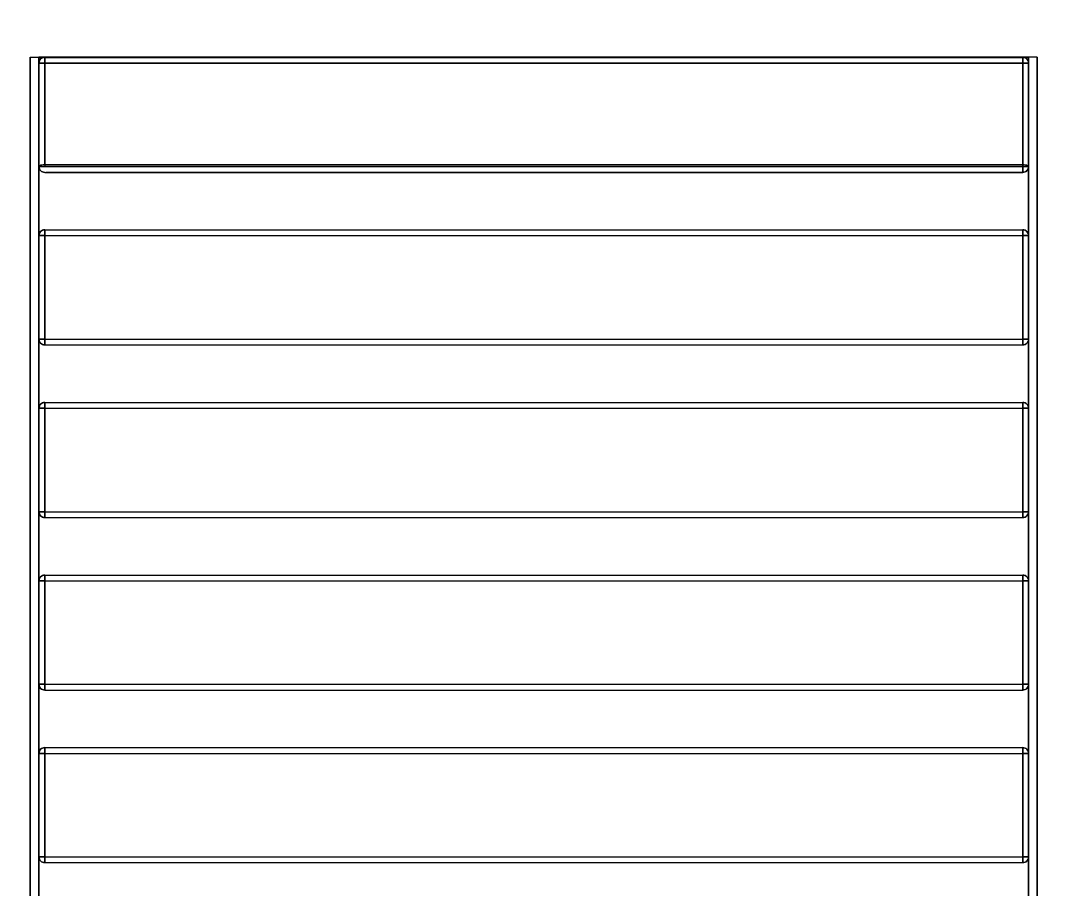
# Model space of a CAD drawing. Header units: millimetres. Extents: x 27990 to 31024, y 14151 to 18280.
# Drawn here: x 29942.3 to 30303.6, y 16115.3 to 16416.9 of the extents above; entities that cross this region are included whole.
import ezdxf

# ---------------------------------------------------------------- set-up
doc = ezdxf.new("R2010")
doc.units = ezdxf.units.MM
doc.header["$LTSCALE"] = 3
doc.layers.add('Warstwa 1', color=7, linetype='Continuous')
doc.styles.get("Standard").update_dxf_attribs({"font": 'arial.ttf'})
doc.dimstyles.new('MATEUSZ', dxfattribs={"dimtxt": 35, "dimasz": 16, "dimexe": 0.18, "dimexo": 0.0625, "dimgap": 0.09, "dimtad": 0, "dimdec": 0, "dimdsep": 46, "dimtxsty": 'Standard', "dimblk": 'DOT', "dimcen": 0.09, "dimse1": 1, "dimse2": 1, "dimadec": 0, "dimazin": 0, "dimtfac": 1, "dimtdec": 0, "dimtofl": 0, "dimtmove": 0, "dimatfit": 3, "dimfxl": 0, "dimtolj": 1, "dimtzin": 0, "dimlwd": 9, "dimlwe": 9, "dimarcsym": 0})

# ---------------------------------------------------------------- blocks, each defined once
blk = doc.blocks.new('_Dot')
at = {"color": 0, "linetype": 'ByBlock', "lineweight": -2}
blk.add_line((-0.5, 0), (-1, 0), dxfattribs=at)
at = {"color": 0, "linetype": 'ByBlock', "const_width": 0.5}
blk.add_lwpolyline([(-0.25, 0, 1), (0.25, 0, 1)], format="xyb", close=True, dxfattribs=at)
blk = doc.blocks.new('*D13')
at = {"color": 0, "lineweight": 9}
for p, q in [((29961.64, 16561.44), (30081.95, 16561.44)), ((30279.64, 16561.44), (30159.32, 16561.44))]:
    blk.add_line(p, q, dxfattribs=at)
at = {"layer": 'Defpoints', "color": 0}
for p in [(30295.64, 16561.44), (29945.64, 16404.16), (30295.64, 16404.16)]:
    blk.add_point(p, dxfattribs=at)
at = {"color": 0, "lineweight": 9, "xscale": 16, "yscale": 16, "zscale": 16, "rotation": 180}
blk.add_blockref('_Dot', (29945.64, 16561.44), dxfattribs=at)
at = {"color": 0, "lineweight": 9, "xscale": 16, "yscale": 16, "zscale": 16}
blk.add_blockref('_Dot', (30295.64, 16561.44), dxfattribs=at)
at = {"color": 0, "insert": (30120.64, 16561.44), "char_height": 35, "attachment_point": 5}
blk.add_mtext('\\A1;350', dxfattribs=at)
blk = doc.blocks.new('*D14')
at = {"color": 0, "lineweight": 9}
for p, q in [((29779.69, 16388.16), (29779.69, 16092.71)), ((29779.69, 15720.16), (29779.69, 16015.61))]:
    blk.add_line(p, q, dxfattribs=at)
at = {"layer": 'Defpoints', "color": 0}
for p in [(30120.64, 16404.16), (29779.69, 15704.16), (30120.64, 15704.16)]:
    blk.add_point(p, dxfattribs=at)
at = {"color": 0, "lineweight": 9, "xscale": 16, "yscale": 16, "zscale": 16}
for p, rotation in [((29779.69, 16404.16), 90), ((29779.69, 15704.16), 270)]:
    blk.add_blockref('_Dot', p, dxfattribs=dict(at, rotation=rotation))
at = {"color": 0, "insert": (29779.69, 16054.16), "char_height": 35, "attachment_point": 5, "rotation": 90}
blk.add_mtext('\\A1;700', dxfattribs=at)

msp = doc.modelspace()

# ---------------------------------------------------------------- linework, layer by layer
at = {"layer": 'Warstwa 1', "lineweight": 15}
for points in [[(29945.64, 16344.16), (29945.64, 16404.16)], [(29945.64, 16404.16), (29948.64, 16404.16)], [(29945.64, 16404.16), (29945.64, 16404.16)], [(29945.64, 16404.16), (29948.64, 16404.16)], [(29945.64, 16404.16), (29945.64, 16344.16)], [(29948.64, 16344.16), (29948.64, 16404.16)], [(29948.64, 16404.16), (29948.64, 16404.16)], [(29948.64, 16404.16), (29948.64, 16344.16)], [(29948.64, 16404.16), (30292.64, 16404.16)], [(30292.64, 16404.16), (29948.64, 16404.16)], [(29948.64, 16404.16), (29948.64, 16404.16)], [(29948.64, 16404.16), (29948.64, 15704.16)], [(29948.64, 16404.16), (29948.64, 15704.16)], [(29948.64, 16404.16), (30292.64, 16404.16)], [(30292.64, 16404.16), (29948.64, 16404.16)], [(29948.64, 16404.16), (29948.64, 16404.16)], [(29948.64, 16404.16), (29948.64, 15704.16)], [(29948.64, 16404.16), (29948.64, 15704.16)], [(30290.64, 16404.16), (29950.64, 16404.16)], [(29950.64, 16404.16), (30290.64, 16404.16)], [(29950.64, 16402.16), (29950.64, 16404.16)], [(29950.64, 16404.16), (29950.64, 16402.16)], [(29950.64, 16366.92), (29950.64, 16404.12)], [(29950.64, 16404.12), (30290.64, 16404.12)], [(29950.64, 16402.13), (29950.64, 16404.12)], [(29950.64, 16366.92), (29950.64, 16404.12)], [(29950.64, 16404.12), (30290.64, 16404.12)], [(29950.64, 16402.13), (29950.64, 16404.12)], [(30290.64, 16404.16), (30290.64, 16402.16)], [(30290.64, 16402.16), (30290.64, 16404.16)], [(30290.64, 16404.12), (30290.64, 16402.13)], [(30290.64, 16366.92), (30290.64, 16404.12)], [(30290.64, 16404.12), (30290.64, 16402.13)], [(30290.64, 16366.92), (30290.64, 16404.12)], [(30295.64, 16404.16), (30292.64, 16404.16)], [(30292.64, 16404.16), (30292.64, 16344.16)], [(30295.64, 16404.16), (30292.64, 16404.16)], [(30292.64, 16404.16), (30292.64, 16404.16)], [(30292.64, 16344.16), (30292.64, 16404.16)], [(30292.64, 16404.16), (30292.64, 16404.16)], [(30292.64, 16404.16), (30292.64, 15704.16)], [(30292.64, 16404.16), (30292.64, 15704.16)], [(30292.64, 16404.16), (30292.64, 16404.16)], [(30292.64, 16404.16), (30292.64, 15704.16)], [(30292.64, 16404.16), (30292.64, 15704.16)], [(30295.64, 16404.16), (30295.64, 16344.16)], [(30295.64, 16404.16), (30295.64, 16404.16)], [(30295.64, 16344.16), (30295.64, 16404.16)], [(29948.64, 16402.16), (29948.64, 16366.16)], [(29948.64, 16402.16), (29948.64, 16366.16)], [(29950.64, 16402.16), (29948.64, 16402.16)], [(29948.64, 16402.13), (29948.64, 16366.16)], [(29948.64, 16402.13), (29950.64, 16402.13)], [(29948.64, 16366.16), (29948.64, 16402.13)], [(29948.64, 16402.13), (29948.64, 16366.16)], [(29948.64, 16402.13), (29950.64, 16402.13)], [(29948.64, 16366.16), (29948.64, 16402.13)], [(29950.64, 16402.16), (30290.64, 16402.16)], [(29950.64, 16402.16), (29950.64, 16366.16)], [(29950.64, 16402.16), (29950.64, 16366.16)], [(30290.64, 16402.16), (29950.64, 16402.16)], [(29950.64, 16402.13), (29950.64, 16366.16)], [(29950.64, 16402.13), (30290.64, 16402.13)], [(29950.64, 16402.13), (29950.64, 16366.16)], [(29950.64, 16402.13), (30290.64, 16402.13)], [(30290.64, 16402.16), (30290.64, 16366.16)], [(30290.64, 16402.16), (30290.64, 16366.16)], [(30290.64, 16402.16), (30292.64, 16402.16)], [(30290.64, 16402.13), (30290.64, 16366.16)], [(30290.64, 16402.13), (30292.64, 16402.13)], [(30290.64, 16402.13), (30290.64, 16366.16)], [(30290.64, 16402.13), (30292.64, 16402.13)], [(30292.64, 16402.16), (30292.64, 16366.16)], [(30292.64, 16402.16), (30292.64, 16366.16)], [(30292.64, 16402.13), (30292.64, 16366.16)], [(30292.64, 16366.16), (30292.64, 16402.13)], [(30292.64, 16402.13), (30292.64, 16366.16)], [(30292.64, 16366.16), (30292.64, 16402.13)], [(29948.64, 16366.16), (29950.64, 16366.16)], [(29950.64, 16366.16), (29948.64, 16366.16)], [(29950.64, 16366.16), (29948.64, 16366.16)], [(29950.64, 16366.92), (30290.64, 16366.92)], [(29950.64, 16366.92), (30290.64, 16366.92)], [(30290.64, 16366.16), (29950.64, 16366.16)], [(29950.64, 16366.16), (30290.64, 16366.16)], [(29950.64, 16366.16), (30290.64, 16366.16)], [(29950.64, 16366.16), (30290.64, 16366.16)], [(29950.64, 16364.16), (30290.64, 16364.16)], [(29950.64, 16364.16), (30290.64, 16364.16)], [(29950.64, 16364.16), (30290.64, 16364.16)], [(29950.64, 16364.16), (30290.64, 16364.16)], [(30290.28, 16364.16), (29950.99, 16364.16)], [(29950.99, 16364.16), (30290.28, 16364.16)], [(30287.64, 16366.16), (29953.64, 16366.16)], [(29953.64, 16366.16), (30287.64, 16366.16)], [(30287.64, 16364.16), (29953.64, 16364.16)], [(29953.64, 16364.16), (30287.64, 16364.16)], [(30287.64, 16366.16), (30289.64, 16366.16)], [(30289.64, 16366.16), (30287.64, 16366.16)], [(30290.28, 16364.16), (30287.64, 16364.16)], [(30287.64, 16364.16), (30290.28, 16364.16)], [(30290.64, 16364.16), (30290.28, 16364.16)], [(30290.28, 16364.16), (30290.64, 16364.16)], [(30290.64, 16364.16), (30290.28, 16364.16)], [(30290.28, 16364.16), (30290.64, 16364.16)], [(30290.64, 16364.16), (30290.64, 16366.16)], [(30290.64, 16366.16), (30292.64, 16366.16)], [(30292.64, 16366.16), (30290.64, 16366.16)], [(30290.64, 16366.16), (30290.64, 16364.16)], [(30292.64, 16366.16), (30290.64, 16366.16)], [(30290.64, 16366.16), (30290.64, 16364.16)], [(30292.64, 16366.16), (30290.64, 16366.16)], [(30290.64, 16366.16), (30290.64, 16364.16)], [(29945.64, 15764.16), (29945.64, 16344.16)], [(29945.64, 16344.16), (29945.64, 15764.16)], [(29948.64, 15764.16), (29948.64, 16344.16)], [(29948.64, 16344.16), (29948.64, 15764.16)], [(29948.64, 16342.16), (29950.64, 16342.16)], [(29950.64, 16342.16), (29948.64, 16342.16)], [(29948.64, 16306.16), (29948.64, 16342.16)], [(29948.64, 16342.16), (29948.64, 16306.16)], [(29948.64, 16342.16), (29950.64, 16342.16)], [(29950.64, 16342.16), (29948.64, 16342.16)], [(29948.64, 16306.16), (29948.64, 16342.16)], [(29948.64, 16342.16), (29948.64, 16306.16)], [(29950.64, 16344.16), (30290.64, 16344.16)], [(29950.64, 16342.16), (29950.64, 16344.16)], [(29950.64, 16344.16), (30290.64, 16344.16)], [(29950.64, 16344.16), (29950.64, 16342.16)], [(29950.64, 16344.16), (30290.64, 16344.16)], [(29950.64, 16342.16), (29950.64, 16344.16)], [(29950.64, 16344.16), (30290.64, 16344.16)], [(29950.64, 16344.16), (29950.64, 16342.16)], [(29950.64, 16342.16), (30290.64, 16342.16)], [(29950.64, 16342.16), (30290.64, 16342.16)], [(29950.64, 16306.16), (29950.64, 16342.16)], [(29950.64, 16342.16), (29950.64, 16306.16)], [(29950.64, 16342.16), (30290.64, 16342.16)], [(29950.64, 16342.16), (30290.64, 16342.16)], [(29950.64, 16306.16), (29950.64, 16342.16)], [(29950.64, 16342.16), (29950.64, 16306.16)], [(30290.64, 16344.16), (30290.64, 16342.16)], [(30290.64, 16342.16), (30290.64, 16344.16)], [(30290.64, 16344.16), (30290.64, 16342.16)], [(30290.64, 16342.16), (30290.64, 16344.16)], [(30290.64, 16342.16), (30292.64, 16342.16)], [(30292.64, 16342.16), (30290.64, 16342.16)], [(30290.64, 16342.16), (30290.64, 16306.16)], [(30290.64, 16306.16), (30290.64, 16342.16)], [(30290.64, 16342.16), (30292.64, 16342.16)], [(30292.64, 16342.16), (30290.64, 16342.16)], [(30290.64, 16342.16), (30290.64, 16306.16)], [(30290.64, 16306.16), (30290.64, 16342.16)], [(30292.64, 16344.16), (30292.64, 15764.16)], [(30292.64, 15764.16), (30292.64, 16344.16)], [(30292.64, 16342.16), (30292.64, 16306.16)], [(30292.64, 16306.16), (30292.64, 16342.16)], [(30292.64, 16342.16), (30292.64, 16306.16)], [(30292.64, 16306.16), (30292.64, 16342.16)], [(30295.64, 16344.16), (30295.64, 15764.16)], [(30295.64, 15764.16), (30295.64, 16344.16)], [(29948.64, 16306.16), (29950.64, 16306.16)], [(29950.64, 16306.16), (29948.64, 16306.16)], [(29948.64, 16306.16), (29950.64, 16306.16)], [(29950.64, 16306.16), (29948.64, 16306.16)], [(29950.64, 16306.16), (30290.64, 16306.16)], [(29950.64, 16306.16), (29950.64, 16304.16)], [(29950.64, 16306.16), (30290.64, 16306.16)], [(29950.64, 16304.16), (29950.64, 16306.16)], [(29950.64, 16306.16), (30290.64, 16306.16)], [(29950.64, 16306.16), (29950.64, 16304.16)], [(29950.64, 16306.16), (30290.64, 16306.16)], [(29950.64, 16304.16), (29950.64, 16306.16)], [(30292.64, 16306.16), (30290.64, 16306.16)], [(30290.64, 16304.16), (30290.64, 16306.16)], [(30290.64, 16306.16), (30290.64, 16304.16)], [(30290.64, 16306.16), (30292.64, 16306.16)], [(30292.64, 16306.16), (30290.64, 16306.16)], [(30290.64, 16304.16), (30290.64, 16306.16)], [(30290.64, 16306.16), (30290.64, 16304.16)], [(30290.64, 16306.16), (30292.64, 16306.16)], [(29950.64, 16304.16), (30290.64, 16304.16)], [(29950.64, 16304.16), (30290.64, 16304.16)], [(29950.64, 16304.16), (30290.64, 16304.16)], [(29950.64, 16304.16), (30290.64, 16304.16)], [(29950.64, 16284.16), (30290.64, 16284.16)], [(29950.64, 16282.16), (29950.64, 16284.16)], [(29950.64, 16284.16), (30290.64, 16284.16)], [(29950.64, 16284.16), (29950.64, 16282.16)], [(29950.64, 16284.16), (30290.64, 16284.16)], [(29950.64, 16282.16), (29950.64, 16284.16)], [(29950.64, 16284.16), (30290.64, 16284.16)], [(29950.64, 16284.16), (29950.64, 16282.16)], [(30290.64, 16284.16), (30290.64, 16282.16)], [(30290.64, 16282.16), (30290.64, 16284.16)], [(30290.64, 16284.16), (30290.64, 16282.16)], [(30290.64, 16282.16), (30290.64, 16284.16)], [(29948.64, 16282.16), (29950.64, 16282.16)], [(29950.64, 16282.16), (29948.64, 16282.16)], [(29948.64, 16246.16), (29948.64, 16282.16)], [(29948.64, 16282.16), (29948.64, 16246.16)], [(29948.64, 16282.16), (29950.64, 16282.16)], [(29950.64, 16282.16), (29948.64, 16282.16)], [(29948.64, 16246.16), (29948.64, 16282.16)], [(29948.64, 16282.16), (29948.64, 16246.16)], [(29950.64, 16282.16), (30290.64, 16282.16)], [(29950.64, 16282.16), (30290.64, 16282.16)], [(29950.64, 16246.16), (29950.64, 16282.16)], [(29950.64, 16282.16), (29950.64, 16246.16)], [(29950.64, 16282.16), (30290.64, 16282.16)], [(29950.64, 16282.16), (30290.64, 16282.16)], [(29950.64, 16246.16), (29950.64, 16282.16)], [(29950.64, 16282.16), (29950.64, 16246.16)], [(30290.64, 16282.16), (30292.64, 16282.16)], [(30292.64, 16282.16), (30290.64, 16282.16)], [(30290.64, 16282.16), (30290.64, 16246.16)], [(30290.64, 16246.16), (30290.64, 16282.16)], [(30290.64, 16282.16), (30292.64, 16282.16)], [(30292.64, 16282.16), (30290.64, 16282.16)], [(30290.64, 16282.16), (30290.64, 16246.16)], [(30290.64, 16246.16), (30290.64, 16282.16)], [(30292.64, 16282.16), (30292.64, 16246.16)], [(30292.64, 16246.16), (30292.64, 16282.16)], [(30292.64, 16282.16), (30292.64, 16246.16)], [(30292.64, 16246.16), (30292.64, 16282.16)], [(29950.64, 16246.16), (29948.64, 16246.16)], [(29950.64, 16246.16), (29948.64, 16246.16)], [(29950.64, 16246.16), (30290.64, 16246.16)], [(29950.64, 16246.16), (29950.64, 16244.16)], [(29950.64, 16246.16), (30290.64, 16246.16)], [(29950.64, 16244.16), (29950.64, 16246.16)], [(29950.64, 16246.16), (30290.64, 16246.16)], [(29950.64, 16246.16), (29950.64, 16244.16)], [(29950.64, 16246.16), (30290.64, 16246.16)], [(29950.64, 16244.16), (29950.64, 16246.16)], [(30292.64, 16246.16), (30290.64, 16246.16)], [(30290.64, 16244.16), (30290.64, 16246.16)], [(30290.64, 16246.16), (30290.64, 16244.16)], [(30290.64, 16246.16), (30292.64, 16246.16)], [(30292.64, 16246.16), (30290.64, 16246.16)], [(30290.64, 16244.16), (30290.64, 16246.16)], [(30290.64, 16246.16), (30290.64, 16244.16)], [(30290.64, 16246.16), (30292.64, 16246.16)], [(29950.64, 16244.16), (30290.64, 16244.16)], [(29950.64, 16244.16), (30290.64, 16244.16)], [(29950.64, 16244.16), (30290.64, 16244.16)], [(29950.64, 16244.16), (30290.64, 16244.16)], [(29950.64, 16224.16), (30290.64, 16224.16)], [(29950.64, 16222.16), (29950.64, 16224.16)], [(29950.64, 16224.16), (30290.64, 16224.16)], [(29950.64, 16224.16), (29950.64, 16222.16)], [(29950.64, 16224.16), (30290.64, 16224.16)], [(29950.64, 16222.16), (29950.64, 16224.16)], [(29950.64, 16224.16), (30290.64, 16224.16)], [(29950.64, 16224.16), (29950.64, 16222.16)], [(30290.64, 16224.16), (30290.64, 16222.16)], [(30290.64, 16222.16), (30290.64, 16224.16)], [(30290.64, 16224.16), (30290.64, 16222.16)], [(30290.64, 16222.16), (30290.64, 16224.16)], [(29948.64, 16222.16), (29950.64, 16222.16)], [(29950.64, 16222.16), (29948.64, 16222.16)], [(29948.64, 16186.16), (29948.64, 16222.16)], [(29948.64, 16222.16), (29948.64, 16186.16)], [(29948.64, 16222.16), (29950.64, 16222.16)], [(29950.64, 16222.16), (29948.64, 16222.16)], [(29948.64, 16186.16), (29948.64, 16222.16)], [(29948.64, 16222.16), (29948.64, 16186.16)], [(29950.64, 16222.16), (30290.64, 16222.16)], [(29950.64, 16222.16), (30290.64, 16222.16)], [(29950.64, 16186.16), (29950.64, 16222.16)], [(29950.64, 16222.16), (29950.64, 16186.16)], [(29950.64, 16222.16), (30290.64, 16222.16)], [(29950.64, 16222.16), (30290.64, 16222.16)], [(29950.64, 16186.16), (29950.64, 16222.16)], [(29950.64, 16222.16), (29950.64, 16186.16)], [(30290.64, 16222.16), (30292.64, 16222.16)], [(30292.64, 16222.16), (30290.64, 16222.16)], [(30290.64, 16222.16), (30290.64, 16186.16)], [(30290.64, 16186.16), (30290.64, 16222.16)], [(30290.64, 16222.16), (30292.64, 16222.16)], [(30292.64, 16222.16), (30290.64, 16222.16)], [(30290.64, 16222.16), (30290.64, 16186.16)], [(30290.64, 16186.16), (30290.64, 16222.16)], [(30292.64, 16222.16), (30292.64, 16186.16)], [(30292.64, 16186.16), (30292.64, 16222.16)], [(30292.64, 16222.16), (30292.64, 16186.16)], [(30292.64, 16186.16), (30292.64, 16222.16)], [(29950.64, 16186.16), (29948.64, 16186.16)], [(29950.64, 16186.16), (29948.64, 16186.16)], [(29950.64, 16186.16), (30290.64, 16186.16)], [(29950.64, 16186.16), (29950.64, 16184.16)], [(29950.64, 16186.16), (30290.64, 16186.16)], [(29950.64, 16184.16), (29950.64, 16186.16)], [(29950.64, 16186.16), (30290.64, 16186.16)], [(29950.64, 16186.16), (29950.64, 16184.16)], [(29950.64, 16186.16), (30290.64, 16186.16)], [(29950.64, 16184.16), (29950.64, 16186.16)], [(29950.64, 16184.16), (30290.64, 16184.16)], [(29950.64, 16184.16), (30290.64, 16184.16)], [(29950.64, 16184.16), (30290.64, 16184.16)], [(29950.64, 16184.16), (30290.64, 16184.16)], [(30292.64, 16186.16), (30290.64, 16186.16)], [(30290.64, 16184.16), (30290.64, 16186.16)], [(30290.64, 16186.16), (30290.64, 16184.16)], [(30290.64, 16186.16), (30292.64, 16186.16)], [(30292.64, 16186.16), (30290.64, 16186.16)], [(30290.64, 16184.16), (30290.64, 16186.16)], [(30290.64, 16186.16), (30290.64, 16184.16)], [(30290.64, 16186.16), (30292.64, 16186.16)], [(29948.64, 16162.16), (29950.64, 16162.16)], [(29950.64, 16162.16), (29948.64, 16162.16)], [(29948.64, 16126.16), (29948.64, 16162.16)], [(29948.64, 16162.16), (29948.64, 16126.16)], [(29948.64, 16162.16), (29950.64, 16162.16)], [(29950.64, 16162.16), (29948.64, 16162.16)], [(29948.64, 16126.16), (29948.64, 16162.16)], [(29948.64, 16162.16), (29948.64, 16126.16)], [(29950.64, 16164.16), (29950.64, 16162.16)], [(29950.64, 16164.16), (30290.64, 16164.16)], [(29950.64, 16162.16), (29950.64, 16164.16)], [(29950.64, 16164.16), (30290.64, 16164.16)], [(29950.64, 16164.16), (29950.64, 16162.16)], [(29950.64, 16164.16), (30290.64, 16164.16)], [(29950.64, 16162.16), (29950.64, 16164.16)], [(29950.64, 16164.16), (30290.64, 16164.16)], [(29950.64, 16126.16), (29950.64, 16162.16)], [(29950.64, 16162.16), (30290.64, 16162.16)], [(29950.64, 16162.16), (30290.64, 16162.16)], [(29950.64, 16162.16), (29950.64, 16126.16)], [(29950.64, 16126.16), (29950.64, 16162.16)], [(29950.64, 16162.16), (30290.64, 16162.16)], [(29950.64, 16162.16), (30290.64, 16162.16)], [(29950.64, 16162.16), (29950.64, 16126.16)], [(30290.64, 16162.16), (30290.64, 16164.16)], [(30290.64, 16164.16), (30290.64, 16162.16)], [(30290.64, 16162.16), (30290.64, 16164.16)], [(30290.64, 16164.16), (30290.64, 16162.16)], [(30292.64, 16162.16), (30290.64, 16162.16)], [(30290.64, 16162.16), (30290.64, 16126.16)], [(30290.64, 16162.16), (30292.64, 16162.16)], [(30290.64, 16126.16), (30290.64, 16162.16)], [(30292.64, 16162.16), (30290.64, 16162.16)], [(30290.64, 16162.16), (30290.64, 16126.16)], [(30290.64, 16162.16), (30292.64, 16162.16)], [(30290.64, 16126.16), (30290.64, 16162.16)], [(30292.64, 16162.16), (30292.64, 16126.16)], [(30292.64, 16126.16), (30292.64, 16162.16)], [(30292.64, 16162.16), (30292.64, 16126.16)], [(30292.64, 16126.16), (30292.64, 16162.16)], [(29948.64, 16126.16), (29950.64, 16126.16)], [(29950.64, 16126.16), (29948.64, 16126.16)], [(29948.64, 16126.16), (29950.64, 16126.16)], [(29950.64, 16126.16), (29948.64, 16126.16)], [(29950.64, 16126.16), (30290.64, 16126.16)], [(29950.64, 16126.16), (29950.64, 16124.16)], [(29950.64, 16126.16), (30290.64, 16126.16)], [(29950.64, 16124.16), (29950.64, 16126.16)], [(29950.64, 16126.16), (30290.64, 16126.16)], [(29950.64, 16126.16), (29950.64, 16124.16)], [(29950.64, 16126.16), (30290.64, 16126.16)], [(29950.64, 16124.16), (29950.64, 16126.16)], [(30290.64, 16124.16), (30290.64, 16126.16)], [(30290.64, 16126.16), (30292.64, 16126.16)], [(30292.64, 16126.16), (30290.64, 16126.16)], [(30290.64, 16126.16), (30290.64, 16124.16)], [(30290.64, 16124.16), (30290.64, 16126.16)], [(30290.64, 16126.16), (30292.64, 16126.16)], [(30292.64, 16126.16), (30290.64, 16126.16)], [(30290.64, 16126.16), (30290.64, 16124.16)], [(29950.64, 16124.16), (30290.64, 16124.16)], [(29950.64, 16124.16), (30290.64, 16124.16)], [(29950.64, 16124.16), (30290.64, 16124.16)], [(29950.64, 16124.16), (30290.64, 16124.16)]]:
    msp.add_lwpolyline(points, dxfattribs=at)
for points, knots in [([(29948.64, 16364.16), (29948.64, 16369.72), (29948.63, 16381.24), (29948.63, 16389.32), (29948.64, 16394.97), (29948.64, 16398.92), (29948.64, 16400.93), (29948.64, 16401.94), (29948.63, 16402.45), (29948.64, 16403.23), (29948.64, 16403.68), (29948.64, 16404.21), (29948.64, 16404.02), (29948.63, 16403.87), (29948.63, 16403.33), (29948.64, 16404.16), (29948.64, 16404.16), (29948.64, 16364.16), (29948.64, 16364.16)], [0, 0, 0, 0, 1, 1, 1, 2, 2, 2, 3, 3, 3, 4, 4, 4, 5, 5, 5, 6, 6, 6, 6]), ([(29950.64, 16404.16), (29950.38, 16404.16), (29950.13, 16404.11), (29949.87, 16404), (29949.36, 16403.79), (29949, 16403.43), (29948.79, 16402.92), (29948.69, 16402.67), (29948.64, 16402.41), (29948.64, 16402.16)], [0, 0, 0, 0, 1, 1, 1, 2, 2, 2, 3, 3, 3, 3]), ([(29948.64, 16402.16), (29948.64, 16402.41), (29948.69, 16402.67), (29948.79, 16402.92), (29949, 16403.43), (29949.36, 16403.79), (29949.87, 16404), (29950.13, 16404.11), (29950.38, 16404.16), (29950.64, 16404.16)], [0, 0, 0, 0, 1, 1, 1, 2, 2, 2, 3, 3, 3, 3]), ([(29950.64, 16404.12), (29950.38, 16404.12), (29950.13, 16404.07), (29949.87, 16403.97), (29949.36, 16403.76), (29949, 16403.4), (29948.79, 16402.89), (29948.69, 16402.63), (29948.64, 16402.38), (29948.64, 16402.13)], [0, 0, 0, 0, 1, 1, 1, 2, 2, 2, 3, 3, 3, 3]), ([(29950.64, 16404.12), (29950.38, 16404.12), (29950.13, 16404.07), (29949.87, 16403.97), (29949.36, 16403.76), (29949, 16403.4), (29948.79, 16402.89), (29948.69, 16402.63), (29948.64, 16402.38), (29948.64, 16402.13)], [0, 0, 0, 0, 1, 1, 1, 2, 2, 2, 3, 3, 3, 3]), ([(30290.64, 16404.16), (30290.89, 16404.16), (30291.15, 16404.11), (30291.4, 16404), (30291.91, 16403.79), (30292.27, 16403.43), (30292.48, 16402.92), (30292.58, 16402.67), (30292.64, 16402.41), (30292.64, 16402.16)], [0, 0, 0, 0, 1, 1, 1, 2, 2, 2, 3, 3, 3, 3]), ([(30292.64, 16402.16), (30292.64, 16402.41), (30292.58, 16402.67), (30292.48, 16402.92), (30292.27, 16403.43), (30291.91, 16403.79), (30291.4, 16404), (30291.15, 16404.11), (30290.89, 16404.16), (30290.64, 16404.16)], [0, 0, 0, 0, 1, 1, 1, 2, 2, 2, 3, 3, 3, 3]), ([(30292.64, 16402.13), (30292.64, 16402.38), (30292.58, 16402.63), (30292.48, 16402.89), (30292.27, 16403.4), (30291.91, 16403.76), (30291.4, 16403.97), (30291.14, 16404.07), (30290.89, 16404.12), (30290.64, 16404.12)], [0, 0, 0, 0, 1, 1, 1, 2, 2, 2, 3, 3, 3, 3]), ([(30292.64, 16402.13), (30292.64, 16402.38), (30292.58, 16402.63), (30292.48, 16402.89), (30292.27, 16403.4), (30291.91, 16403.76), (30291.4, 16403.97), (30291.14, 16404.07), (30290.89, 16404.12), (30290.64, 16404.12)], [0, 0, 0, 0, 1, 1, 1, 2, 2, 2, 3, 3, 3, 3]), ([(29948.64, 16402.16), (29948.68, 16402.16), (29948.65, 16402.16), (29948.64, 16402.16), (29948.63, 16402.16), (29948.66, 16402.16), (29948.69, 16402.16), (29948.73, 16402.16), (29948.76, 16402.16), (29948.82, 16402.16), (29948.94, 16402.16), (29949.17, 16402.16), (29949.45, 16402.16), (29949.85, 16402.16), (29950.36, 16402.16), (29950.64, 16402.16)], [0, 0, 0, 0, 1, 1, 1, 2, 2, 2, 3, 3, 3, 4, 4, 4, 5, 5, 5, 5]), ([(30292.64, 16402.16), (30292.59, 16402.16), (30292.62, 16402.16), (30292.63, 16402.16), (30292.64, 16402.16), (30292.61, 16402.16), (30292.58, 16402.16), (30292.54, 16402.16), (30292.51, 16402.16), (30292.45, 16402.16), (30292.33, 16402.16), (30292.1, 16402.16), (30291.82, 16402.16), (30291.42, 16402.16), (30290.91, 16402.16), (30290.64, 16402.16)], [0, 0, 0, 0, 1, 1, 1, 2, 2, 2, 3, 3, 3, 4, 4, 4, 5, 5, 5, 5]), ([(29950.64, 16366.16), (29950.36, 16366.16), (29949.85, 16366.16), (29949.45, 16366.16), (29949.17, 16366.16), (29948.94, 16366.16), (29948.82, 16366.16), (29948.76, 16366.16), (29948.73, 16366.16), (29948.69, 16366.16), (29948.66, 16366.16), (29948.63, 16366.16), (29948.64, 16366.16), (29948.65, 16366.16), (29948.68, 16366.16), (29948.64, 16366.16)], [0, 0, 0, 0, 1, 1, 1, 2, 2, 2, 3, 3, 3, 4, 4, 4, 5, 5, 5, 5]), ([(29948.64, 16366.16), (29948.64, 16366.34), (29948.81, 16366.49), (29948.98, 16366.59), (29949.22, 16366.72), (29949.45, 16366.78), (29949.69, 16366.82), (29949.99, 16366.88), (29950.32, 16366.92), (29950.64, 16366.92)], [0, 0, 0, 0, 1, 1, 1, 2, 2, 2, 3, 3, 3, 3]), ([(29948.64, 16366.16), (29948.64, 16366.34), (29948.81, 16366.49), (29948.98, 16366.59), (29949.22, 16366.72), (29949.45, 16366.78), (29949.69, 16366.82), (29949.99, 16366.88), (29950.32, 16366.92), (29950.64, 16366.92)], [0, 0, 0, 0, 1, 1, 1, 2, 2, 2, 3, 3, 3, 3]), ([(29948.64, 16366.16), (29948.64, 16365.9), (29948.69, 16365.65), (29948.79, 16365.4), (29949, 16364.89), (29949.36, 16364.53), (29949.87, 16364.32), (29950.13, 16364.21), (29950.38, 16364.16), (29950.64, 16364.16)], [0, 0, 0, 0, 1, 1, 1, 2, 2, 2, 3, 3, 3, 3]), ([(29950.64, 16364.16), (29950.38, 16364.16), (29950.13, 16364.21), (29949.87, 16364.32), (29949.36, 16364.53), (29949, 16364.89), (29948.79, 16365.4), (29948.69, 16365.65), (29948.64, 16365.9), (29948.64, 16366.16)], [0, 0, 0, 0, 1, 1, 1, 2, 2, 2, 3, 3, 3, 3]), ([(29950.64, 16364.16), (29950.38, 16364.16), (29950.13, 16364.21), (29949.87, 16364.32), (29949.36, 16364.53), (29949, 16364.89), (29948.79, 16365.4), (29948.69, 16365.65), (29948.64, 16365.9), (29948.64, 16366.16)], [0, 0, 0, 0, 1, 1, 1, 2, 2, 2, 3, 3, 3, 3]), ([(29948.64, 16366.16), (29948.64, 16365.9), (29948.69, 16365.65), (29948.79, 16365.4), (29949, 16364.89), (29949.36, 16364.53), (29949.87, 16364.32), (29950.13, 16364.21), (29950.38, 16364.16), (29950.64, 16364.16)], [0, 0, 0, 0, 1, 1, 1, 2, 2, 2, 3, 3, 3, 3]), ([(29950.64, 16364.16), (29950.38, 16364.16), (29950.13, 16364.21), (29949.87, 16364.32), (29949.36, 16364.53), (29949, 16364.89), (29948.79, 16365.4), (29948.69, 16365.65), (29948.64, 16365.9), (29948.64, 16366.16)], [0, 0, 0, 0, 1, 1, 1, 2, 2, 2, 3, 3, 3, 3]), ([(29948.64, 16366.16), (29948.64, 16365.9), (29948.69, 16365.65), (29948.79, 16365.4), (29949, 16364.89), (29949.36, 16364.53), (29949.87, 16364.32), (29950.13, 16364.21), (29950.38, 16364.16), (29950.64, 16364.16)], [0, 0, 0, 0, 1, 1, 1, 2, 2, 2, 3, 3, 3, 3]), ([(30290.64, 16364.16), (30290.64, 16364.17), (30290.64, 16364.17), (30290.64, 16364.18), (30290.63, 16364.19), (30290.64, 16364.2), (30290.64, 16364.21), (30290.64, 16364.22), (30290.64, 16364.24), (30290.64, 16364.25), (30290.63, 16364.28), (30290.64, 16364.31), (30290.64, 16364.35), (30290.64, 16364.41), (30290.64, 16364.47), (30290.63, 16364.53), (30290.63, 16364.66), (30290.64, 16364.8), (30290.64, 16364.94), (30290.64, 16365.21), (30290.64, 16365.46), (30290.63, 16365.73), (30290.63, 16366.11), (30290.64, 16366.54), (30290.64, 16366.92)], [0, 0, 0, 0, 1, 1, 1, 2, 2, 2, 3, 3, 3, 4, 4, 4, 5, 5, 5, 6, 6, 6, 7, 7, 7, 8, 8, 8, 8]), ([(30290.64, 16364.16), (30290.64, 16364.17), (30290.64, 16364.17), (30290.64, 16364.18), (30290.63, 16364.19), (30290.64, 16364.2), (30290.64, 16364.21), (30290.64, 16364.22), (30290.64, 16364.24), (30290.64, 16364.25), (30290.63, 16364.28), (30290.64, 16364.31), (30290.64, 16364.35), (30290.64, 16364.41), (30290.64, 16364.47), (30290.63, 16364.53), (30290.63, 16364.66), (30290.64, 16364.8), (30290.64, 16364.94), (30290.64, 16365.21), (30290.64, 16365.46), (30290.63, 16365.73), (30290.63, 16366.11), (30290.64, 16366.54), (30290.64, 16366.92)], [0, 0, 0, 0, 1, 1, 1, 2, 2, 2, 3, 3, 3, 4, 4, 4, 5, 5, 5, 6, 6, 6, 7, 7, 7, 8, 8, 8, 8]), ([(30290.64, 16366.92), (30290.95, 16366.92), (30291.28, 16366.88), (30291.58, 16366.82), (30291.82, 16366.78), (30292.05, 16366.72), (30292.29, 16366.59), (30292.46, 16366.49), (30292.64, 16366.34), (30292.64, 16366.16)], [0, 0, 0, 0, 1, 1, 1, 2, 2, 2, 3, 3, 3, 3]), ([(30290.64, 16366.92), (30290.95, 16366.92), (30291.28, 16366.88), (30291.58, 16366.82), (30291.82, 16366.78), (30292.05, 16366.72), (30292.29, 16366.59), (30292.46, 16366.49), (30292.64, 16366.34), (30292.64, 16366.16)], [0, 0, 0, 0, 1, 1, 1, 2, 2, 2, 3, 3, 3, 3]), ([(30292.64, 16366.16), (30292.64, 16365.9), (30292.58, 16365.65), (30292.48, 16365.4), (30292.27, 16364.89), (30291.91, 16364.53), (30291.4, 16364.32), (30291.15, 16364.21), (30290.89, 16364.16), (30290.64, 16364.16)], [0, 0, 0, 0, 1, 1, 1, 2, 2, 2, 3, 3, 3, 3]), ([(30290.64, 16364.16), (30290.89, 16364.16), (30291.15, 16364.21), (30291.4, 16364.32), (30291.91, 16364.53), (30292.27, 16364.89), (30292.48, 16365.4), (30292.58, 16365.65), (30292.64, 16365.9), (30292.64, 16366.16)], [0, 0, 0, 0, 1, 1, 1, 2, 2, 2, 3, 3, 3, 3]), ([(30292.64, 16366.16), (30292.64, 16365.9), (30292.58, 16365.65), (30292.48, 16365.4), (30292.27, 16364.89), (30291.91, 16364.53), (30291.4, 16364.32), (30291.15, 16364.21), (30290.89, 16364.16), (30290.64, 16364.16)], [0, 0, 0, 0, 1, 1, 1, 2, 2, 2, 3, 3, 3, 3]), ([(30290.64, 16364.16), (30290.89, 16364.16), (30291.15, 16364.21), (30291.4, 16364.32), (30291.91, 16364.53), (30292.27, 16364.89), (30292.48, 16365.4), (30292.58, 16365.65), (30292.64, 16365.9), (30292.64, 16366.16)], [0, 0, 0, 0, 1, 1, 1, 2, 2, 2, 3, 3, 3, 3]), ([(30292.64, 16366.16), (30292.64, 16365.9), (30292.58, 16365.65), (30292.48, 16365.4), (30292.27, 16364.89), (30291.91, 16364.53), (30291.4, 16364.32), (30291.15, 16364.21), (30290.89, 16364.16), (30290.64, 16364.16)], [0, 0, 0, 0, 1, 1, 1, 2, 2, 2, 3, 3, 3, 3]), ([(30290.64, 16364.16), (30290.89, 16364.16), (30291.15, 16364.21), (30291.4, 16364.32), (30291.91, 16364.53), (30292.27, 16364.89), (30292.48, 16365.4), (30292.58, 16365.65), (30292.64, 16365.9), (30292.64, 16366.16)], [0, 0, 0, 0, 1, 1, 1, 2, 2, 2, 3, 3, 3, 3]), ([(29950.64, 16344.16), (29950.38, 16344.16), (29950.13, 16344.11), (29949.87, 16344), (29949.36, 16343.79), (29949, 16343.43), (29948.79, 16342.92), (29948.69, 16342.67), (29948.64, 16342.41), (29948.64, 16342.16)], [0, 0, 0, 0, 1, 1, 1, 2, 2, 2, 3, 3, 3, 3]), ([(29948.64, 16342.16), (29948.64, 16342.41), (29948.69, 16342.67), (29948.79, 16342.92), (29949, 16343.43), (29949.36, 16343.79), (29949.87, 16344), (29950.13, 16344.11), (29950.38, 16344.16), (29950.64, 16344.16)], [0, 0, 0, 0, 1, 1, 1, 2, 2, 2, 3, 3, 3, 3]), ([(29950.64, 16344.16), (29950.38, 16344.16), (29950.13, 16344.11), (29949.87, 16344), (29949.36, 16343.79), (29949, 16343.43), (29948.79, 16342.92), (29948.69, 16342.67), (29948.64, 16342.41), (29948.64, 16342.16)], [0, 0, 0, 0, 1, 1, 1, 2, 2, 2, 3, 3, 3, 3]), ([(29948.64, 16342.16), (29948.64, 16342.41), (29948.69, 16342.67), (29948.79, 16342.92), (29949, 16343.43), (29949.36, 16343.79), (29949.87, 16344), (29950.13, 16344.11), (29950.38, 16344.16), (29950.64, 16344.16)], [0, 0, 0, 0, 1, 1, 1, 2, 2, 2, 3, 3, 3, 3]), ([(30292.64, 16342.16), (30292.64, 16342.41), (30292.58, 16342.67), (30292.48, 16342.92), (30292.27, 16343.43), (30291.91, 16343.79), (30291.4, 16344), (30291.15, 16344.11), (30290.89, 16344.16), (30290.64, 16344.16)], [0, 0, 0, 0, 1, 1, 1, 2, 2, 2, 3, 3, 3, 3]), ([(30290.64, 16344.16), (30290.89, 16344.16), (30291.15, 16344.11), (30291.4, 16344), (30291.91, 16343.79), (30292.27, 16343.43), (30292.48, 16342.92), (30292.58, 16342.67), (30292.64, 16342.41), (30292.64, 16342.16)], [0, 0, 0, 0, 1, 1, 1, 2, 2, 2, 3, 3, 3, 3]), ([(30292.64, 16342.16), (30292.64, 16342.41), (30292.58, 16342.67), (30292.48, 16342.92), (30292.27, 16343.43), (30291.91, 16343.79), (30291.4, 16344), (30291.15, 16344.11), (30290.89, 16344.16), (30290.64, 16344.16)], [0, 0, 0, 0, 1, 1, 1, 2, 2, 2, 3, 3, 3, 3]), ([(30290.64, 16344.16), (30290.89, 16344.16), (30291.15, 16344.11), (30291.4, 16344), (30291.91, 16343.79), (30292.27, 16343.43), (30292.48, 16342.92), (30292.58, 16342.67), (30292.64, 16342.41), (30292.64, 16342.16)], [0, 0, 0, 0, 1, 1, 1, 2, 2, 2, 3, 3, 3, 3]), ([(29950.64, 16304.16), (29950.38, 16304.16), (29950.13, 16304.21), (29949.87, 16304.32), (29949.36, 16304.53), (29949, 16304.89), (29948.79, 16305.4), (29948.69, 16305.65), (29948.64, 16305.9), (29948.64, 16306.16)], [0, 0, 0, 0, 1, 1, 1, 2, 2, 2, 3, 3, 3, 3]), ([(29948.64, 16306.16), (29948.64, 16305.9), (29948.69, 16305.65), (29948.79, 16305.4), (29949, 16304.89), (29949.36, 16304.53), (29949.87, 16304.32), (29950.13, 16304.21), (29950.38, 16304.16), (29950.64, 16304.16)], [0, 0, 0, 0, 1, 1, 1, 2, 2, 2, 3, 3, 3, 3]), ([(29950.64, 16304.16), (29950.38, 16304.16), (29950.13, 16304.21), (29949.87, 16304.32), (29949.36, 16304.53), (29949, 16304.89), (29948.79, 16305.4), (29948.69, 16305.65), (29948.64, 16305.9), (29948.64, 16306.16)], [0, 0, 0, 0, 1, 1, 1, 2, 2, 2, 3, 3, 3, 3]), ([(29948.64, 16306.16), (29948.64, 16305.9), (29948.69, 16305.65), (29948.79, 16305.4), (29949, 16304.89), (29949.36, 16304.53), (29949.87, 16304.32), (29950.13, 16304.21), (29950.38, 16304.16), (29950.64, 16304.16)], [0, 0, 0, 0, 1, 1, 1, 2, 2, 2, 3, 3, 3, 3]), ([(30292.64, 16306.16), (30292.64, 16305.9), (30292.58, 16305.65), (30292.48, 16305.4), (30292.27, 16304.89), (30291.91, 16304.53), (30291.4, 16304.32), (30291.15, 16304.21), (30290.89, 16304.16), (30290.64, 16304.16)], [0, 0, 0, 0, 1, 1, 1, 2, 2, 2, 3, 3, 3, 3]), ([(30290.64, 16304.16), (30290.89, 16304.16), (30291.15, 16304.21), (30291.4, 16304.32), (30291.91, 16304.53), (30292.27, 16304.89), (30292.48, 16305.4), (30292.58, 16305.65), (30292.64, 16305.9), (30292.64, 16306.16)], [0, 0, 0, 0, 1, 1, 1, 2, 2, 2, 3, 3, 3, 3]), ([(30292.64, 16306.16), (30292.64, 16305.9), (30292.58, 16305.65), (30292.48, 16305.4), (30292.27, 16304.89), (30291.91, 16304.53), (30291.4, 16304.32), (30291.15, 16304.21), (30290.89, 16304.16), (30290.64, 16304.16)], [0, 0, 0, 0, 1, 1, 1, 2, 2, 2, 3, 3, 3, 3]), ([(30290.64, 16304.16), (30290.89, 16304.16), (30291.15, 16304.21), (30291.4, 16304.32), (30291.91, 16304.53), (30292.27, 16304.89), (30292.48, 16305.4), (30292.58, 16305.65), (30292.64, 16305.9), (30292.64, 16306.16)], [0, 0, 0, 0, 1, 1, 1, 2, 2, 2, 3, 3, 3, 3]), ([(29950.64, 16284.16), (29950.38, 16284.16), (29950.13, 16284.11), (29949.87, 16284), (29949.36, 16283.79), (29949, 16283.43), (29948.79, 16282.92), (29948.69, 16282.67), (29948.64, 16282.41), (29948.64, 16282.16)], [0, 0, 0, 0, 1, 1, 1, 2, 2, 2, 3, 3, 3, 3]), ([(29948.64, 16282.16), (29948.64, 16282.41), (29948.69, 16282.67), (29948.79, 16282.92), (29949, 16283.43), (29949.36, 16283.79), (29949.87, 16284), (29950.13, 16284.11), (29950.38, 16284.16), (29950.64, 16284.16)], [0, 0, 0, 0, 1, 1, 1, 2, 2, 2, 3, 3, 3, 3]), ([(29950.64, 16284.16), (29950.38, 16284.16), (29950.13, 16284.11), (29949.87, 16284), (29949.36, 16283.79), (29949, 16283.43), (29948.79, 16282.92), (29948.69, 16282.67), (29948.64, 16282.41), (29948.64, 16282.16)], [0, 0, 0, 0, 1, 1, 1, 2, 2, 2, 3, 3, 3, 3]), ([(29948.64, 16282.16), (29948.64, 16282.41), (29948.69, 16282.67), (29948.79, 16282.92), (29949, 16283.43), (29949.36, 16283.79), (29949.87, 16284), (29950.13, 16284.11), (29950.38, 16284.16), (29950.64, 16284.16)], [0, 0, 0, 0, 1, 1, 1, 2, 2, 2, 3, 3, 3, 3]), ([(30292.64, 16282.16), (30292.64, 16282.41), (30292.58, 16282.67), (30292.48, 16282.92), (30292.27, 16283.43), (30291.91, 16283.79), (30291.4, 16284), (30291.15, 16284.11), (30290.89, 16284.16), (30290.64, 16284.16)], [0, 0, 0, 0, 1, 1, 1, 2, 2, 2, 3, 3, 3, 3]), ([(30290.64, 16284.16), (30290.89, 16284.16), (30291.15, 16284.11), (30291.4, 16284), (30291.91, 16283.79), (30292.27, 16283.43), (30292.48, 16282.92), (30292.58, 16282.67), (30292.64, 16282.41), (30292.64, 16282.16)], [0, 0, 0, 0, 1, 1, 1, 2, 2, 2, 3, 3, 3, 3]), ([(30292.64, 16282.16), (30292.64, 16282.41), (30292.58, 16282.67), (30292.48, 16282.92), (30292.27, 16283.43), (30291.91, 16283.79), (30291.4, 16284), (30291.15, 16284.11), (30290.89, 16284.16), (30290.64, 16284.16)], [0, 0, 0, 0, 1, 1, 1, 2, 2, 2, 3, 3, 3, 3]), ([(30290.64, 16284.16), (30290.89, 16284.16), (30291.15, 16284.11), (30291.4, 16284), (30291.91, 16283.79), (30292.27, 16283.43), (30292.48, 16282.92), (30292.58, 16282.67), (30292.64, 16282.41), (30292.64, 16282.16)], [0, 0, 0, 0, 1, 1, 1, 2, 2, 2, 3, 3, 3, 3]), ([(29948.64, 16246.16), (29948.64, 16246.16), (29948.64, 16246.16), (29948.65, 16246.16), (29948.66, 16246.16), (29948.66, 16246.16), (29948.67, 16246.16), (29948.68, 16246.16), (29948.69, 16246.16), (29948.7, 16246.16), (29948.72, 16246.16), (29948.75, 16246.16), (29948.78, 16246.16), (29948.83, 16246.16), (29948.85, 16246.16), (29948.88, 16246.16), (29948.94, 16246.16), (29949.03, 16246.16), (29949.11, 16246.16), (29949.21, 16246.16), (29949.29, 16246.16), (29949.36, 16246.16), (29949.47, 16246.16), (29949.57, 16246.16), (29949.68, 16246.16), (29949.82, 16246.16), (29949.97, 16246.16), (29950.12, 16246.16), (29950.29, 16246.16), (29950.47, 16246.16), (29950.64, 16246.16)], [0, 0, 0, 0, 1, 1, 1, 2, 2, 2, 3, 3, 3, 4, 4, 4, 5, 5, 5, 6, 6, 6, 7, 7, 7, 8, 8, 8, 9, 9, 9, 10, 10, 10, 10]), ([(29950.64, 16244.16), (29950.38, 16244.16), (29950.13, 16244.21), (29949.87, 16244.32), (29949.36, 16244.53), (29949, 16244.89), (29948.79, 16245.4), (29948.69, 16245.65), (29948.64, 16245.9), (29948.64, 16246.16)], [0, 0, 0, 0, 1, 1, 1, 2, 2, 2, 3, 3, 3, 3]), ([(29948.64, 16246.16), (29948.64, 16245.9), (29948.69, 16245.65), (29948.79, 16245.4), (29949, 16244.89), (29949.36, 16244.53), (29949.87, 16244.32), (29950.13, 16244.21), (29950.38, 16244.16), (29950.64, 16244.16)], [0, 0, 0, 0, 1, 1, 1, 2, 2, 2, 3, 3, 3, 3]), ([(29948.64, 16246.16), (29948.64, 16246.16), (29948.64, 16246.16), (29948.65, 16246.16), (29948.66, 16246.16), (29948.66, 16246.16), (29948.67, 16246.16), (29948.68, 16246.16), (29948.69, 16246.16), (29948.7, 16246.16), (29948.72, 16246.16), (29948.75, 16246.16), (29948.78, 16246.16), (29948.83, 16246.16), (29948.85, 16246.16), (29948.88, 16246.16), (29948.94, 16246.16), (29949.03, 16246.16), (29949.11, 16246.16), (29949.21, 16246.16), (29949.29, 16246.16), (29949.36, 16246.16), (29949.47, 16246.16), (29949.57, 16246.16), (29949.68, 16246.16), (29949.82, 16246.16), (29949.97, 16246.16), (29950.12, 16246.16), (29950.29, 16246.16), (29950.47, 16246.16), (29950.64, 16246.16)], [0, 0, 0, 0, 1, 1, 1, 2, 2, 2, 3, 3, 3, 4, 4, 4, 5, 5, 5, 6, 6, 6, 7, 7, 7, 8, 8, 8, 9, 9, 9, 10, 10, 10, 10]), ([(29950.64, 16244.16), (29950.38, 16244.16), (29950.13, 16244.21), (29949.87, 16244.32), (29949.36, 16244.53), (29949, 16244.89), (29948.79, 16245.4), (29948.69, 16245.65), (29948.64, 16245.9), (29948.64, 16246.16)], [0, 0, 0, 0, 1, 1, 1, 2, 2, 2, 3, 3, 3, 3]), ([(29948.64, 16246.16), (29948.64, 16245.9), (29948.69, 16245.65), (29948.79, 16245.4), (29949, 16244.89), (29949.36, 16244.53), (29949.87, 16244.32), (29950.13, 16244.21), (29950.38, 16244.16), (29950.64, 16244.16)], [0, 0, 0, 0, 1, 1, 1, 2, 2, 2, 3, 3, 3, 3]), ([(30292.64, 16246.16), (30292.64, 16245.9), (30292.58, 16245.65), (30292.48, 16245.4), (30292.27, 16244.89), (30291.91, 16244.53), (30291.4, 16244.32), (30291.15, 16244.21), (30290.89, 16244.16), (30290.64, 16244.16)], [0, 0, 0, 0, 1, 1, 1, 2, 2, 2, 3, 3, 3, 3]), ([(30290.64, 16244.16), (30290.89, 16244.16), (30291.15, 16244.21), (30291.4, 16244.32), (30291.91, 16244.53), (30292.27, 16244.89), (30292.48, 16245.4), (30292.58, 16245.65), (30292.64, 16245.9), (30292.64, 16246.16)], [0, 0, 0, 0, 1, 1, 1, 2, 2, 2, 3, 3, 3, 3]), ([(30292.64, 16246.16), (30292.64, 16245.9), (30292.58, 16245.65), (30292.48, 16245.4), (30292.27, 16244.89), (30291.91, 16244.53), (30291.4, 16244.32), (30291.15, 16244.21), (30290.89, 16244.16), (30290.64, 16244.16)], [0, 0, 0, 0, 1, 1, 1, 2, 2, 2, 3, 3, 3, 3]), ([(30290.64, 16244.16), (30290.89, 16244.16), (30291.15, 16244.21), (30291.4, 16244.32), (30291.91, 16244.53), (30292.27, 16244.89), (30292.48, 16245.4), (30292.58, 16245.65), (30292.64, 16245.9), (30292.64, 16246.16)], [0, 0, 0, 0, 1, 1, 1, 2, 2, 2, 3, 3, 3, 3]), ([(29950.64, 16224.16), (29950.38, 16224.16), (29950.13, 16224.11), (29949.87, 16224), (29949.36, 16223.79), (29949, 16223.43), (29948.79, 16222.92), (29948.69, 16222.67), (29948.64, 16222.41), (29948.64, 16222.16)], [0, 0, 0, 0, 1, 1, 1, 2, 2, 2, 3, 3, 3, 3]), ([(29948.64, 16222.16), (29948.64, 16222.41), (29948.69, 16222.67), (29948.79, 16222.92), (29949, 16223.43), (29949.36, 16223.79), (29949.87, 16224), (29950.13, 16224.11), (29950.38, 16224.16), (29950.64, 16224.16)], [0, 0, 0, 0, 1, 1, 1, 2, 2, 2, 3, 3, 3, 3]), ([(29950.64, 16224.16), (29950.38, 16224.16), (29950.13, 16224.11), (29949.87, 16224), (29949.36, 16223.79), (29949, 16223.43), (29948.79, 16222.92), (29948.69, 16222.67), (29948.64, 16222.41), (29948.64, 16222.16)], [0, 0, 0, 0, 1, 1, 1, 2, 2, 2, 3, 3, 3, 3]), ([(29948.64, 16222.16), (29948.64, 16222.41), (29948.69, 16222.67), (29948.79, 16222.92), (29949, 16223.43), (29949.36, 16223.79), (29949.87, 16224), (29950.13, 16224.11), (29950.38, 16224.16), (29950.64, 16224.16)], [0, 0, 0, 0, 1, 1, 1, 2, 2, 2, 3, 3, 3, 3]), ([(30292.64, 16222.16), (30292.64, 16222.41), (30292.58, 16222.67), (30292.48, 16222.92), (30292.27, 16223.43), (30291.91, 16223.79), (30291.4, 16224), (30291.15, 16224.11), (30290.89, 16224.16), (30290.64, 16224.16)], [0, 0, 0, 0, 1, 1, 1, 2, 2, 2, 3, 3, 3, 3]), ([(30290.64, 16224.16), (30290.89, 16224.16), (30291.15, 16224.11), (30291.4, 16224), (30291.91, 16223.79), (30292.27, 16223.43), (30292.48, 16222.92), (30292.58, 16222.67), (30292.64, 16222.41), (30292.64, 16222.16)], [0, 0, 0, 0, 1, 1, 1, 2, 2, 2, 3, 3, 3, 3]), ([(30292.64, 16222.16), (30292.64, 16222.41), (30292.58, 16222.67), (30292.48, 16222.92), (30292.27, 16223.43), (30291.91, 16223.79), (30291.4, 16224), (30291.15, 16224.11), (30290.89, 16224.16), (30290.64, 16224.16)], [0, 0, 0, 0, 1, 1, 1, 2, 2, 2, 3, 3, 3, 3]), ([(30290.64, 16224.16), (30290.89, 16224.16), (30291.15, 16224.11), (30291.4, 16224), (30291.91, 16223.79), (30292.27, 16223.43), (30292.48, 16222.92), (30292.58, 16222.67), (30292.64, 16222.41), (30292.64, 16222.16)], [0, 0, 0, 0, 1, 1, 1, 2, 2, 2, 3, 3, 3, 3]), ([(29948.64, 16186.16), (29948.64, 16185.9), (29948.69, 16185.65), (29948.79, 16185.4), (29949, 16184.89), (29949.36, 16184.53), (29949.87, 16184.32), (29950.13, 16184.21), (29950.38, 16184.16), (29950.64, 16184.16)], [0, 0, 0, 0, 1, 1, 1, 2, 2, 2, 3, 3, 3, 3]), ([(29948.64, 16186.16), (29948.64, 16186.15), (29948.64, 16186.16), (29948.64, 16186.16), (29948.64, 16186.16), (29948.66, 16186.16), (29948.67, 16186.16), (29948.7, 16186.16), (29948.74, 16186.16), (29948.77, 16186.16), (29948.83, 16186.16), (29948.85, 16186.16), (29948.88, 16186.16), (29948.94, 16186.16), (29949.03, 16186.16), (29949.11, 16186.16), (29949.21, 16186.16), (29949.29, 16186.16), (29949.36, 16186.16), (29949.47, 16186.16), (29949.57, 16186.16), (29949.68, 16186.16), (29949.82, 16186.16), (29949.97, 16186.16), (29950.12, 16186.16), (29950.29, 16186.16), (29950.47, 16186.16), (29950.64, 16186.16)], [0, 0, 0, 0, 1, 1, 1, 2, 2, 2, 3, 3, 3, 4, 4, 4, 5, 5, 5, 6, 6, 6, 7, 7, 7, 8, 8, 8, 9, 9, 9, 9]), ([(29950.64, 16184.16), (29950.38, 16184.16), (29950.13, 16184.21), (29949.87, 16184.32), (29949.36, 16184.53), (29949, 16184.89), (29948.79, 16185.4), (29948.69, 16185.65), (29948.64, 16185.9), (29948.64, 16186.16)], [0, 0, 0, 0, 1, 1, 1, 2, 2, 2, 3, 3, 3, 3]), ([(29948.64, 16186.16), (29948.64, 16185.9), (29948.69, 16185.65), (29948.79, 16185.4), (29949, 16184.89), (29949.36, 16184.53), (29949.87, 16184.32), (29950.13, 16184.21), (29950.38, 16184.16), (29950.64, 16184.16)], [0, 0, 0, 0, 1, 1, 1, 2, 2, 2, 3, 3, 3, 3]), ([(29948.64, 16186.16), (29948.64, 16186.15), (29948.64, 16186.16), (29948.64, 16186.16), (29948.64, 16186.16), (29948.66, 16186.16), (29948.67, 16186.16), (29948.7, 16186.16), (29948.74, 16186.16), (29948.77, 16186.16), (29948.83, 16186.16), (29948.85, 16186.16), (29948.88, 16186.16), (29948.94, 16186.16), (29949.03, 16186.16), (29949.11, 16186.16), (29949.21, 16186.16), (29949.29, 16186.16), (29949.36, 16186.16), (29949.47, 16186.16), (29949.57, 16186.16), (29949.68, 16186.16), (29949.82, 16186.16), (29949.97, 16186.16), (29950.12, 16186.16), (29950.29, 16186.16), (29950.47, 16186.16), (29950.64, 16186.16)], [0, 0, 0, 0, 1, 1, 1, 2, 2, 2, 3, 3, 3, 4, 4, 4, 5, 5, 5, 6, 6, 6, 7, 7, 7, 8, 8, 8, 9, 9, 9, 9]), ([(29950.64, 16184.16), (29950.38, 16184.16), (29950.13, 16184.21), (29949.87, 16184.32), (29949.36, 16184.53), (29949, 16184.89), (29948.79, 16185.4), (29948.69, 16185.65), (29948.64, 16185.9), (29948.64, 16186.16)], [0, 0, 0, 0, 1, 1, 1, 2, 2, 2, 3, 3, 3, 3]), ([(30292.64, 16186.16), (30292.64, 16185.9), (30292.58, 16185.65), (30292.48, 16185.4), (30292.27, 16184.89), (30291.91, 16184.53), (30291.4, 16184.32), (30291.15, 16184.21), (30290.89, 16184.16), (30290.64, 16184.16)], [0, 0, 0, 0, 1, 1, 1, 2, 2, 2, 3, 3, 3, 3]), ([(30290.64, 16184.16), (30290.89, 16184.16), (30291.15, 16184.21), (30291.4, 16184.32), (30291.91, 16184.53), (30292.27, 16184.89), (30292.48, 16185.4), (30292.58, 16185.65), (30292.64, 16185.9), (30292.64, 16186.16)], [0, 0, 0, 0, 1, 1, 1, 2, 2, 2, 3, 3, 3, 3]), ([(30292.64, 16186.16), (30292.64, 16185.9), (30292.58, 16185.65), (30292.48, 16185.4), (30292.27, 16184.89), (30291.91, 16184.53), (30291.4, 16184.32), (30291.15, 16184.21), (30290.89, 16184.16), (30290.64, 16184.16)], [0, 0, 0, 0, 1, 1, 1, 2, 2, 2, 3, 3, 3, 3]), ([(30290.64, 16184.16), (30290.89, 16184.16), (30291.15, 16184.21), (30291.4, 16184.32), (30291.91, 16184.53), (30292.27, 16184.89), (30292.48, 16185.4), (30292.58, 16185.65), (30292.64, 16185.9), (30292.64, 16186.16)], [0, 0, 0, 0, 1, 1, 1, 2, 2, 2, 3, 3, 3, 3]), ([(29948.64, 16162.16), (29948.64, 16162.41), (29948.69, 16162.67), (29948.79, 16162.92), (29949, 16163.43), (29949.36, 16163.79), (29949.87, 16164), (29950.13, 16164.11), (29950.38, 16164.16), (29950.64, 16164.16)], [0, 0, 0, 0, 1, 1, 1, 2, 2, 2, 3, 3, 3, 3]), ([(29950.64, 16164.16), (29950.38, 16164.16), (29950.13, 16164.11), (29949.87, 16164), (29949.36, 16163.79), (29949, 16163.43), (29948.79, 16162.92), (29948.69, 16162.67), (29948.64, 16162.41), (29948.64, 16162.16)], [0, 0, 0, 0, 1, 1, 1, 2, 2, 2, 3, 3, 3, 3]), ([(29948.64, 16162.16), (29948.64, 16162.41), (29948.69, 16162.67), (29948.79, 16162.92), (29949, 16163.43), (29949.36, 16163.79), (29949.87, 16164), (29950.13, 16164.11), (29950.38, 16164.16), (29950.64, 16164.16)], [0, 0, 0, 0, 1, 1, 1, 2, 2, 2, 3, 3, 3, 3]), ([(29950.64, 16164.16), (29950.38, 16164.16), (29950.13, 16164.11), (29949.87, 16164), (29949.36, 16163.79), (29949, 16163.43), (29948.79, 16162.92), (29948.69, 16162.67), (29948.64, 16162.41), (29948.64, 16162.16)], [0, 0, 0, 0, 1, 1, 1, 2, 2, 2, 3, 3, 3, 3]), ([(30292.64, 16162.16), (30292.64, 16162.41), (30292.58, 16162.67), (30292.48, 16162.92), (30292.27, 16163.43), (30291.91, 16163.79), (30291.4, 16164), (30291.15, 16164.11), (30290.89, 16164.16), (30290.64, 16164.16)], [0, 0, 0, 0, 1, 1, 1, 2, 2, 2, 3, 3, 3, 3]), ([(30290.64, 16164.16), (30290.89, 16164.16), (30291.15, 16164.11), (30291.4, 16164), (30291.91, 16163.79), (30292.27, 16163.43), (30292.48, 16162.92), (30292.58, 16162.67), (30292.64, 16162.41), (30292.64, 16162.16)], [0, 0, 0, 0, 1, 1, 1, 2, 2, 2, 3, 3, 3, 3]), ([(30292.64, 16162.16), (30292.64, 16162.41), (30292.58, 16162.67), (30292.48, 16162.92), (30292.27, 16163.43), (30291.91, 16163.79), (30291.4, 16164), (30291.15, 16164.11), (30290.89, 16164.16), (30290.64, 16164.16)], [0, 0, 0, 0, 1, 1, 1, 2, 2, 2, 3, 3, 3, 3]), ([(30290.64, 16164.16), (30290.89, 16164.16), (30291.15, 16164.11), (30291.4, 16164), (30291.91, 16163.79), (30292.27, 16163.43), (30292.48, 16162.92), (30292.58, 16162.67), (30292.64, 16162.41), (30292.64, 16162.16)], [0, 0, 0, 0, 1, 1, 1, 2, 2, 2, 3, 3, 3, 3]), ([(29950.64, 16124.16), (29950.38, 16124.16), (29950.13, 16124.21), (29949.87, 16124.32), (29949.36, 16124.53), (29949, 16124.89), (29948.79, 16125.4), (29948.69, 16125.65), (29948.64, 16125.9), (29948.64, 16126.16)], [0, 0, 0, 0, 1, 1, 1, 2, 2, 2, 3, 3, 3, 3]), ([(29948.64, 16126.16), (29948.64, 16125.9), (29948.69, 16125.65), (29948.79, 16125.4), (29949, 16124.89), (29949.36, 16124.53), (29949.87, 16124.32), (29950.13, 16124.21), (29950.38, 16124.16), (29950.64, 16124.16)], [0, 0, 0, 0, 1, 1, 1, 2, 2, 2, 3, 3, 3, 3]), ([(29950.64, 16124.16), (29950.38, 16124.16), (29950.13, 16124.21), (29949.87, 16124.32), (29949.36, 16124.53), (29949, 16124.89), (29948.79, 16125.4), (29948.69, 16125.65), (29948.64, 16125.9), (29948.64, 16126.16)], [0, 0, 0, 0, 1, 1, 1, 2, 2, 2, 3, 3, 3, 3]), ([(29948.64, 16126.16), (29948.64, 16125.9), (29948.69, 16125.65), (29948.79, 16125.4), (29949, 16124.89), (29949.36, 16124.53), (29949.87, 16124.32), (29950.13, 16124.21), (29950.38, 16124.16), (29950.64, 16124.16)], [0, 0, 0, 0, 1, 1, 1, 2, 2, 2, 3, 3, 3, 3]), ([(30292.64, 16126.16), (30292.64, 16125.9), (30292.58, 16125.65), (30292.48, 16125.4), (30292.27, 16124.89), (30291.91, 16124.53), (30291.4, 16124.32), (30291.15, 16124.21), (30290.89, 16124.16), (30290.64, 16124.16)], [0, 0, 0, 0, 1, 1, 1, 2, 2, 2, 3, 3, 3, 3]), ([(30290.64, 16124.16), (30290.89, 16124.16), (30291.15, 16124.21), (30291.4, 16124.32), (30291.91, 16124.53), (30292.27, 16124.89), (30292.48, 16125.4), (30292.58, 16125.65), (30292.64, 16125.9), (30292.64, 16126.16)], [0, 0, 0, 0, 1, 1, 1, 2, 2, 2, 3, 3, 3, 3]), ([(30292.64, 16126.16), (30292.64, 16125.9), (30292.58, 16125.65), (30292.48, 16125.4), (30292.27, 16124.89), (30291.91, 16124.53), (30291.4, 16124.32), (30291.15, 16124.21), (30290.89, 16124.16), (30290.64, 16124.16)], [0, 0, 0, 0, 1, 1, 1, 2, 2, 2, 3, 3, 3, 3]), ([(30290.64, 16124.16), (30290.89, 16124.16), (30291.15, 16124.21), (30291.4, 16124.32), (30291.91, 16124.53), (30292.27, 16124.89), (30292.48, 16125.4), (30292.58, 16125.65), (30292.64, 16125.9), (30292.64, 16126.16)], [0, 0, 0, 0, 1, 1, 1, 2, 2, 2, 3, 3, 3, 3])]:
    msp.add_open_spline(points, degree=3, knots=knots, dxfattribs=at)

# ---------------------------------------------------------------- dimensions: what is measured, and where the dimension line sits
dim = msp.add_linear_dim(base=(30295.64, 16561.44), p1=(29945.64, 16404.16), p2=(30295.64, 16404.16), dimstyle='MATEUSZ')
dim.commit()
dim.dimension.update_dxf_attribs({"geometry": '*D13', "text_midpoint": (30120.64, 16561.44)})
dim = msp.add_linear_dim(base=(29779.69, 15704.16), p1=(30120.64, 16404.16), p2=(30120.64, 15704.16), angle=90, dimstyle='MATEUSZ')
dim.commit()
dim.dimension.update_dxf_attribs({"geometry": '*D14', "text_midpoint": (29779.69, 16054.16)})

doc.saveas('drawing.dxf')
